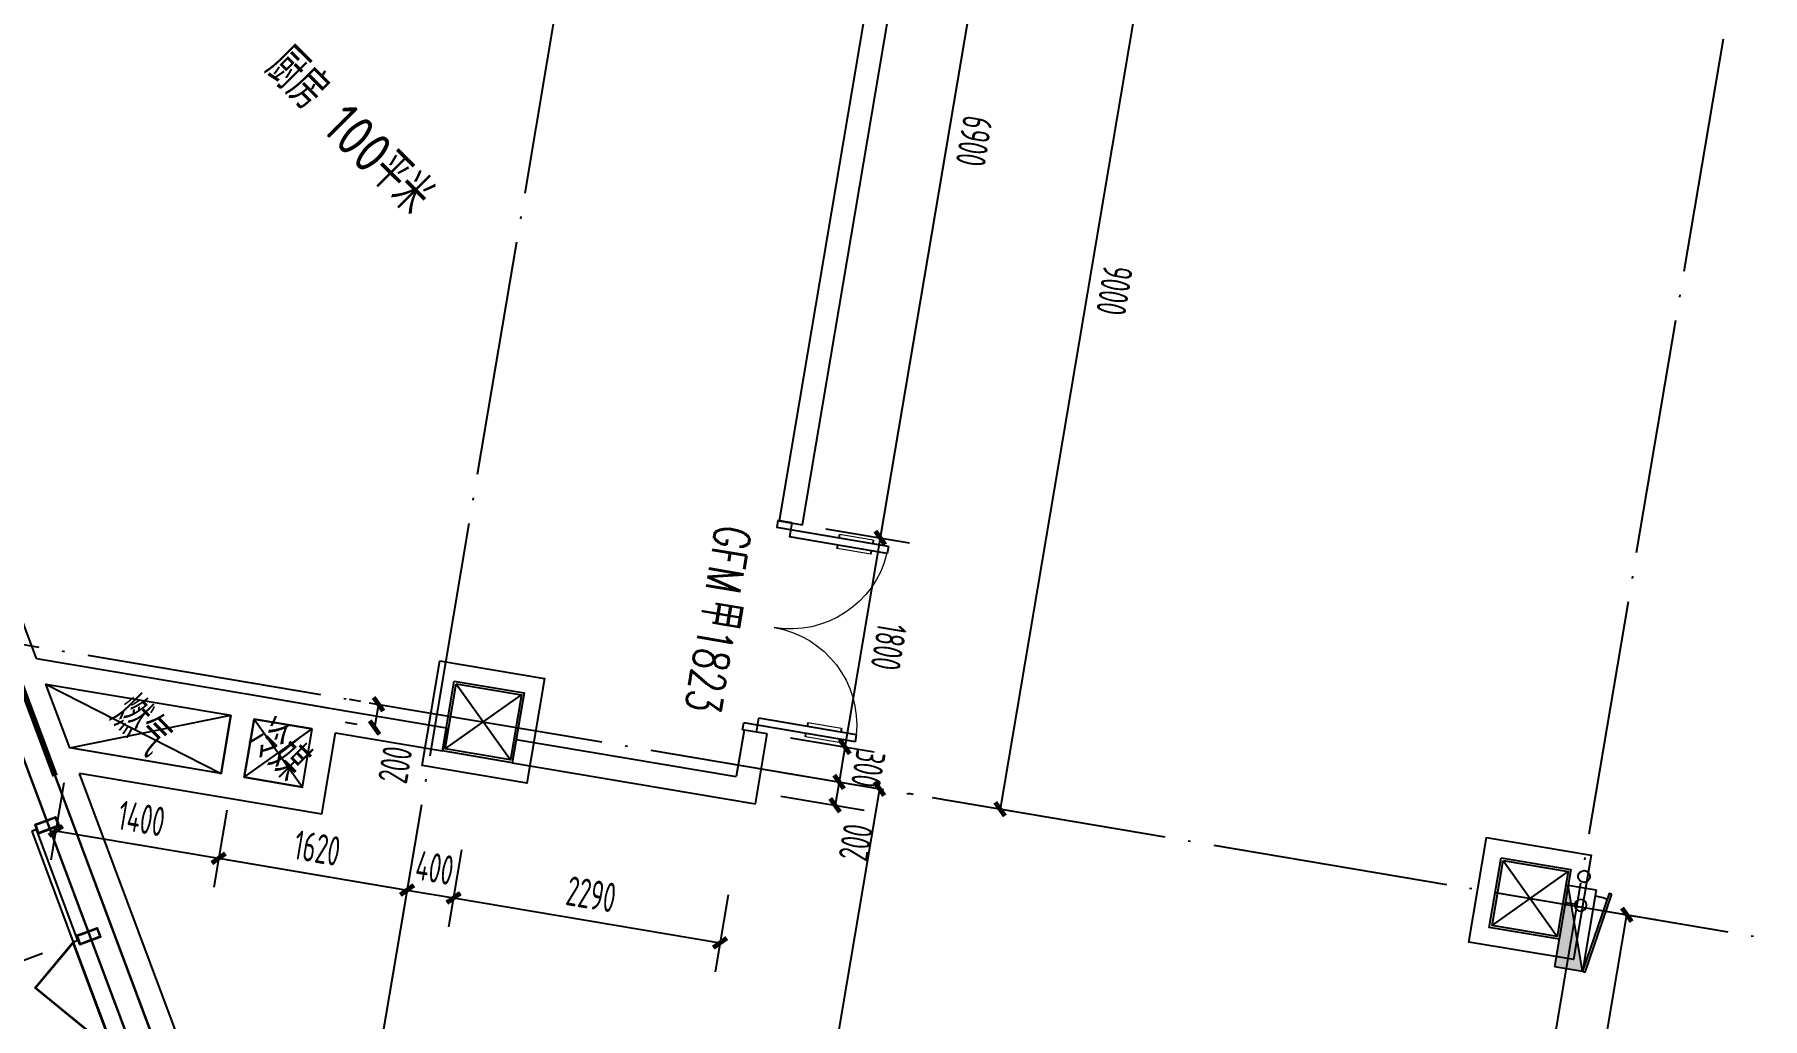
# Model space of a CAD drawing. Extents: x -936 to 12807311, y 101 to 1511157.
# Drawn here: x 12234968 to 12249616, y 1167061 to 1175407 of the extents above; entities that cross this region are included whole.
import ezdxf

# ---------------------------------------------------------------- set-up
doc = ezdxf.new("R2010")
doc.units = 0
doc.header["$LTSCALE"] = 1000
doc.header["$MEASUREMENT"] = 0
doc.linetypes.add('PX-GRID-T2$0$DOTE', pattern=[2.42, 2, -0.2, 0.02, -0.2])
doc.linetypes.add('PX-PLAN-F2-T2$0$DASH', pattern=[0.35, 0.25, -0.1])
doc.layers.add('PX-GLAZ-F2$0$PX-GLAZ-F2$0$_EDO-ALUMINIUM-SECTION', color=90, linetype='Continuous', lineweight=30)
doc.layers.add('PX-GLAZ-F2$0$PX-GLAZ-F2$0$PX-GLAZ-F2$0$板边线', color=36, linetype='Continuous', lineweight=30)
for name, color, linetype in [('PX-GLAZ-F2$0$PX-GLAZ-F2$0$PX-GLAZ-F2$0$幕墙线', 104, 'Continuous'), ('PX-GRID-T2$0$DOTE', 1, 'Continuous'), ('PX-PLAN-F2-T2$0$00-百叶位置', 3, 'Continuous'), ('PX-PLAN-F2-T2$0$0P-FE-FH-V', 3, 'Continuous'), ('PX-PLAN-F2-T2$0$0P-FE-HY（消火栓）', 1, 'Continuous'), ('PX-PLAN-F2-T2$0$DOOR_FIRE', 4, 'Continuous'), ('PX-PLAN-F2-T2$0$DOOR_FIRE_TEXT', 7, 'Continuous'), ('PX-PLAN-F2-T2$0$HOLE', 2, 'Continuous'), ('PX-PLAN-F2-T2$0$PUB_DIM', 3, 'Continuous'), ('PX-PLAN-F2-T2$0$PUB_TEXT', 7, 'Continuous'), ('PX-PLAN-F2-T2$0$WALL', 9, 'Continuous'), ('PX-PLAN-F2-T2$0$X-01-10-01$0$A-SYMB-VOID', 35, 'Continuous'), ('TX-CORE-T2-F2$0$T2-COLS-F2$0$0S-COLS-LINE', 90, 'Continuous')]:
    doc.layers.add(name, color=color, linetype=linetype)
doc.styles.add('PX-PLAN-F2-T2$0$_TCH_WINDOW', font='SIMPLEX', dxfattribs={"height": 3.5, "bigfont": 'GBCBIG'})
doc.styles.add('PX-PLAN-F2-T2$0$PX-PLAN-F1-T2$0$Standard', font='gbenor.shx', dxfattribs={"bigfont": 'gbcbig.shx'})
doc.styles.add('PX-PLAN-F2-T2$0$Standard', font='gbenor.shx', dxfattribs={"bigfont": 'gbcbig.shx'})
doc.styles.add('PX-PLAN-F2-T2$0$XD2008_T3', font='xd-hzs.shx', dxfattribs={"width": 0.7, "bigfont": 'xd-hztxt.shx'})
doc.dimstyles.new('PX-PLAN-F2-T2$0$_TCH_ARCH&&100', dxfattribs={"dimtxt": 250, "dimasz": 100, "dimexe": 250, "dimexo": 300, "dimgap": 100, "dimtad": 1, "dimdec": 0, "dimzin": 0, "dimdsep": 46, "dimtxsty": 'PX-PLAN-F2-T2$0$XD2008_T3', "dimblk": 'PX-PLAN-F2-T2$0$_ArchTick', "dimcen": 0.09, "dimclrd": 1, "dimclrt": 4, "dimazin": 2, "dimtfac": 1, "dimtdec": 0, "dimtix": 1, "dimtmove": 2, "dimatfit": 3, "dimfxl": 0, "dimtolj": 1, "dimtzin": 0, "dimarcsym": 0})

# ---------------------------------------------------------------- blocks, each defined once
blk = doc.blocks.new('PX-PLAN-F2-T2$0$室内单口消火栓(平面)')
at = {"layer": 'PX-PLAN-F2-T2$0$0P-FE-HY（消火栓）'}
h = blk.add_hatch(color=256, dxfattribs=at)
h.dxf.hatch_style = 1
h.paths.add_polyline_path([(704, 0), (4, 0), (4, 240)])
for p, q in [((4, 0), (4, 240)), ((4, 240), (704, 0)), ((704, 240), (4, 240)), ((704, 0), (704, 240)), ((704, 0), (4, 0)), ((554, 82), (554, 0))]:
    blk.add_line(p, q, dxfattribs=at)
blk.add_lwpolyline([(690, 377), (694, 353), (4, 240), (0, 265)], close=True, dxfattribs=at)
blk.add_circle((554, 132), 50, dxfattribs=at)
blk.add_arc((54, 240), 600, 0.0003, 9.9999, dxfattribs=at)
blk = doc.blocks.new('PX-PLAN-F2-T2$0$A$C77842B79')
at = {"layer": 'PX-PLAN-F2-T2$0$0P-FE-FH-V'}
blk.add_circle((37325, 1346, 0), 50, dxfattribs=at)
at = {"layer": 'PX-PLAN-F2-T2$0$0P-FE-HY（消火栓）', "xscale": -0.9999999999999999, "rotation": 269.9999977920331}
blk.add_blockref('PX-PLAN-F2-T2$0$室内单口消火栓(平面)', (37205, 546, 0), dxfattribs=at)
blk = doc.blocks.new('PX-PLAN-F2-T2$0$$DorLib2D$00000011')
for p, q in [((-0.4667, 0.4709), (-0.4667, -0.0625)), ((-0.4667, 0.4709), (-0.4333, 0.4709)), ((-0.4333, 0.4709), (-0.4333, 0.0042)), ((0.4333, 0.4709), (0.4333, 0.0042)), ((0.4667, 0.4709), (0.4333, 0.4709)), ((0.4667, 0.4709), (0.4667, -0.0625)), ((-0.4833, 0.3962), (-0.4667, 0.3962)), ((-0.4167, 0.3962), (-0.4333, 0.3962)), ((0.4167, 0.3962), (0.4333, 0.3962)), ((0.4833, 0.3962), (0.4667, 0.3962)), ((-0.4833, 0.2346), (-0.4667, 0.2346)), ((-0.4167, 0.2346), (-0.4333, 0.2346)), ((0.4167, 0.2346), (0.4333, 0.2346)), ((0.4833, 0.2346), (0.4667, 0.2346)), ((-0.5, 0.0042), (-0.4333, 0.0042)), ((-0.5, 0.0042), (-0.5, -0.0625)), ((0.5, 0.0042), (0.4333, 0.0042)), ((0.5, 0.0042), (0.5, -0.0625)), ((-0.5, -0.0625), (-0.4667, -0.0625)), ((0.5, -0.0625), (0.4667, -0.0625))]:
    blk.add_line(p, q)
at = {"lineweight": 13}
for p, q in [((-0.4833, 0.3962), (-0.4833, 0.2346)), ((-0.4167, 0.3962), (-0.4167, 0.2346)), ((0.4167, 0.3962), (0.4167, 0.2346)), ((0.4833, 0.3962), (0.4833, 0.2346))]:
    blk.add_line(p, q, dxfattribs=at)
for centre, start, end in [((-0.4667, 0.0042), 0, 85.90396), ((0.4667, 0.0042), 94.09604, 180)]:
    blk.add_arc(centre, 0.4667, start, end, dxfattribs=at)
blk = doc.blocks.new('PX-PLAN-F2-T2$0$_ArchTick')
at = {"color": 0, "linetype": 'ByBlock', "const_width": 0.4}
blk.add_lwpolyline([(-0.5, -0.5), (0.5, 0.5)], dxfattribs=at)
blk = doc.blocks.new('*D799')
at = {"layer": 'Defpoints', "color": 0, "transparency": 16777216}
for p in [(12244393, 1177754), (12242896, 1168880), (12243153, 1168836)]:
    blk.add_point(p, dxfattribs=at)
at = {"layer": 'PX-PLAN-F2-T2$0$PUB_DIM', "color": 1, "lineweight": -2, "transparency": 16777216}
blk.add_line((12244650, 1177711), (12243153, 1168836), dxfattribs=at)
at = {"layer": 'PX-PLAN-F2-T2$0$PUB_DIM', "color": 0, "lineweight": -2, "transparency": 16777216}
for p, q in [((12244689, 1177704), (12244897, 1177669)), ((12243192, 1168830), (12243399, 1168795))]:
    blk.add_line(p, q, dxfattribs=at)
at = {"layer": 'PX-PLAN-F2-T2$0$PUB_DIM', "color": 1, "lineweight": -2, "transparency": 16777216, "xscale": 100, "yscale": 100, "zscale": 100}
for p, rotation in [((12244650, 1177711), 80.42378924808186), ((12243153, 1168836), 260.4237892480819)]:
    blk.add_blockref('PX-PLAN-F2-T2$0$_ArchTick', p, dxfattribs=dict(at, rotation=rotation))
at = {"layer": 'PX-PLAN-F2-T2$0$PUB_DIM', "color": 4, "transparency": 16777216, "insert": (12244123, 1173236), "char_height": 250, "attachment_point": 5, "rotation": 260.4238, "style": 'PX-PLAN-F2-T2$0$XD2008_T3'}
blk.add_mtext('\\A1;9000', dxfattribs=at)
blk = doc.blocks.new('*D876')
at = {"layer": 'Defpoints', "color": 0, "transparency": 16777216}
for p in [(12242528, 1178069), (12241380, 1171265), (12242137, 1171137)]:
    blk.add_point(p, dxfattribs=at)
at = {"layer": 'PX-PLAN-F2-T2$0$PUB_DIM', "color": 0, "lineweight": -2, "transparency": 16777216}
for p, q in [((12242824, 1178019), (12243532, 1177900)), ((12241676, 1171215), (12242384, 1171096))]:
    blk.add_line(p, q, dxfattribs=at)
at = {"layer": 'PX-PLAN-F2-T2$0$PUB_DIM', "color": 1, "lineweight": -2, "transparency": 16777216}
blk.add_line((12243285, 1177941), (12242137, 1171137), dxfattribs=at)
at = {"layer": 'PX-PLAN-F2-T2$0$PUB_DIM', "color": 1, "lineweight": -2, "transparency": 16777216, "xscale": 100, "yscale": 100, "zscale": 100}
for p, rotation in [((12243285, 1177941), 80.42378924733893), ((12242137, 1171137), 260.4237892473389)]:
    blk.add_blockref('PX-PLAN-F2-T2$0$_ArchTick', p, dxfattribs=dict(at, rotation=rotation))
at = {"layer": 'PX-PLAN-F2-T2$0$PUB_DIM', "color": 4, "transparency": 16777216, "insert": (12242933, 1174502), "char_height": 250, "attachment_point": 5, "rotation": 260.4238, "style": 'PX-PLAN-F2-T2$0$XD2008_T3'}
blk.add_mtext('\\A1;6900', dxfattribs=at)
blk = doc.blocks.new('*D877')
at = {"layer": 'Defpoints', "color": 0, "transparency": 16777216}
for p in [(12241380, 1171265), (12241081, 1169490), (12241838, 1169363)]:
    blk.add_point(p, dxfattribs=at)
at = {"layer": 'PX-PLAN-F2-T2$0$PUB_DIM', "color": 0, "lineweight": -2, "transparency": 16777216}
for p, q in [((12241676, 1171215), (12242384, 1171096)), ((12241376, 1169440), (12242084, 1169321))]:
    blk.add_line(p, q, dxfattribs=at)
at = {"layer": 'PX-PLAN-F2-T2$0$PUB_DIM', "color": 1, "lineweight": -2, "transparency": 16777216}
blk.add_line((12242137, 1171137), (12241838, 1169363), dxfattribs=at)
at = {"layer": 'PX-PLAN-F2-T2$0$PUB_DIM', "color": 1, "lineweight": -2, "transparency": 16777216, "xscale": 100, "yscale": 100, "zscale": 100}
for p, rotation in [((12242137, 1171137), 80.4237892473642), ((12241838, 1169363), 260.4237892473642)]:
    blk.add_blockref('PX-PLAN-F2-T2$0$_ArchTick', p, dxfattribs=dict(at, rotation=rotation))
at = {"layer": 'PX-PLAN-F2-T2$0$PUB_DIM', "color": 4, "transparency": 16777216, "insert": (12242209, 1170213), "char_height": 250, "attachment_point": 5, "rotation": 260.4238, "style": 'PX-PLAN-F2-T2$0$XD2008_T3'}
blk.add_mtext('\\A1;1800', dxfattribs=at)
blk = doc.blocks.new('*D878')
at = {"layer": 'Defpoints', "color": 0, "transparency": 16777216}
for p in [(12241081, 1169490), (12241031, 1169195), (12241788, 1169067)]:
    blk.add_point(p, dxfattribs=at)
at = {"layer": 'PX-PLAN-F2-T2$0$PUB_DIM', "color": 0, "lineweight": -2, "transparency": 16777216}
for p, q in [((12241376, 1169440), (12242084, 1169321)), ((12241326, 1169145), (12242034, 1169025))]:
    blk.add_line(p, q, dxfattribs=at)
at = {"layer": 'PX-PLAN-F2-T2$0$PUB_DIM', "color": 1, "lineweight": -2, "transparency": 16777216}
blk.add_line((12241838, 1169363), (12241788, 1169067), dxfattribs=at)
at = {"layer": 'PX-PLAN-F2-T2$0$PUB_DIM', "color": 1, "lineweight": -2, "transparency": 16777216, "xscale": 100, "yscale": 100, "zscale": 100}
for p, rotation in [((12241838, 1169363), 80.42378924745796), ((12241788, 1169067), 260.423789247458)]:
    blk.add_blockref('PX-PLAN-F2-T2$0$_ArchTick', p, dxfattribs=dict(at, rotation=rotation))
at = {"layer": 'PX-PLAN-F2-T2$0$PUB_DIM', "color": 4, "transparency": 16777216, "insert": (12242035, 1169177), "char_height": 250, "attachment_point": 5, "rotation": 260.4238, "style": 'PX-PLAN-F2-T2$0$XD2008_T3'}
blk.add_mtext('\\A1;300', dxfattribs=at)
blk = doc.blocks.new('*D879')
at = {"layer": 'Defpoints', "color": 0, "transparency": 16777216}
for p in [(12241031, 1169195), (12240997, 1168997), (12241754, 1168869)]:
    blk.add_point(p, dxfattribs=at)
at = {"layer": 'PX-PLAN-F2-T2$0$PUB_DIM', "color": 0, "lineweight": -2, "transparency": 16777216}
for p, q in [((12241326, 1169145), (12242034, 1169025)), ((12241293, 1168947), (12242001, 1168828))]:
    blk.add_line(p, q, dxfattribs=at)
at = {"layer": 'PX-PLAN-F2-T2$0$PUB_DIM', "color": 1, "lineweight": -2, "transparency": 16777216}
blk.add_line((12241788, 1169067), (12241754, 1168869), dxfattribs=at)
at = {"layer": 'PX-PLAN-F2-T2$0$PUB_DIM', "color": 1, "lineweight": -2, "transparency": 16777216, "xscale": 100, "yscale": 100, "zscale": 100}
for p, rotation in [((12241788, 1169067), 80.42378924712327), ((12241754, 1168869), 260.4237892471233)]:
    blk.add_blockref('PX-PLAN-F2-T2$0$_ArchTick', p, dxfattribs=dict(at, rotation=rotation))
at = {"layer": 'PX-PLAN-F2-T2$0$PUB_DIM', "color": 4, "transparency": 16777216, "insert": (12241929, 1168554), "char_height": 250, "attachment_point": 5, "rotation": 80.4238, "style": 'PX-PLAN-F2-T2$0$XD2008_T3'}
blk.add_mtext('\\A1;200', dxfattribs=at)
blk = doc.blocks.new('*D894')
at = {"layer": 'Defpoints', "color": 0, "transparency": 16777216}
for p in [(12248221, 1167982), (12248466, 1167940), (12246940, 1160389)]:
    blk.add_point(p, dxfattribs=at)
at = {"layer": 'PX-PLAN-F2-T2$0$PUB_DIM', "color": 1, "lineweight": -2, "transparency": 16777216}
blk.add_line((12247185, 1160347), (12248466, 1167940), dxfattribs=at)
at = {"layer": 'PX-PLAN-F2-T2$0$PUB_DIM', "color": 0, "lineweight": -2, "transparency": 16777216}
for p, q in [((12248516, 1167932), (12248712, 1167899)), ((12247235, 1160339), (12247431, 1160306))]:
    blk.add_line(p, q, dxfattribs=at)
at = {"layer": 'PX-PLAN-F2-T2$0$PUB_DIM', "color": 1, "lineweight": -2, "transparency": 16777216, "xscale": 100, "yscale": 100, "zscale": 100}
for p, rotation in [((12248466, 1167940), 80.42378924768188), ((12247185, 1160347), 260.4237892476819)]:
    blk.add_blockref('PX-PLAN-F2-T2$0$_ArchTick', p, dxfattribs=dict(at, rotation=rotation))
at = {"layer": 'PX-PLAN-F2-T2$0$PUB_DIM', "color": 4, "transparency": 16777216, "insert": (12247603, 1164181), "char_height": 250, "attachment_point": 5, "rotation": 80.4238, "style": 'PX-PLAN-F2-T2$0$XD2008_T3'}
blk.add_mtext('\\A1;7700', dxfattribs=at)
blk = doc.blocks.new('*D911')
at = {"layer": 'Defpoints', "color": 0, "transparency": 16777216}
for p in [(12235266, 1169356), (12236647, 1169123), (12236528, 1168419)]:
    blk.add_point(p, dxfattribs=at)
at = {"layer": 'PX-PLAN-F2-T2$0$PUB_DIM', "color": 0, "lineweight": -2, "transparency": 16777216}
for p, q in [((12235217, 1169060), (12235106, 1168405)), ((12236597, 1168827), (12236487, 1168173))]:
    blk.add_line(p, q, dxfattribs=at)
at = {"layer": 'PX-PLAN-F2-T2$0$PUB_DIM', "color": 1, "lineweight": -2, "transparency": 16777216}
blk.add_line((12235148, 1168652), (12236528, 1168419), dxfattribs=at)
at = {"layer": 'PX-PLAN-F2-T2$0$PUB_DIM', "color": 1, "lineweight": -2, "transparency": 16777216, "xscale": 100, "yscale": 100, "zscale": 100}
for p, rotation in [((12235148, 1168652), 170.4237892472817), ((12236528, 1168419), 350.4237892472817)]:
    blk.add_blockref('PX-PLAN-F2-T2$0$_ArchTick', p, dxfattribs=dict(at, rotation=rotation))
at = {"layer": 'PX-PLAN-F2-T2$0$PUB_DIM', "color": 4, "transparency": 16777216, "insert": (12235875, 1168757), "char_height": 250, "attachment_point": 5, "rotation": 350.4238, "style": 'PX-PLAN-F2-T2$0$XD2008_T3'}
blk.add_mtext('\\A1;1400', dxfattribs=at)
blk = doc.blocks.new('*D912')
at = {"layer": 'Defpoints', "color": 0, "transparency": 16777216}
for p in [(12236647, 1169123), (12238244, 1168853), (12238126, 1168150)]:
    blk.add_point(p, dxfattribs=at)
at = {"layer": 'PX-PLAN-F2-T2$0$PUB_DIM', "color": 0, "lineweight": -2, "transparency": 16777216}
for p, q in [((12236597, 1168827), (12236487, 1168173)), ((12238194, 1168557), (12238084, 1167903))]:
    blk.add_line(p, q, dxfattribs=at)
at = {"layer": 'PX-PLAN-F2-T2$0$PUB_DIM', "color": 1, "lineweight": -2, "transparency": 16777216}
blk.add_line((12236528, 1168419), (12238126, 1168150), dxfattribs=at)
at = {"layer": 'PX-PLAN-F2-T2$0$PUB_DIM', "color": 1, "lineweight": -2, "transparency": 16777216, "xscale": 100, "yscale": 100, "zscale": 100}
for p, rotation in [((12236528, 1168419), 170.4237892472867), ((12238126, 1168150), 350.4237892472867)]:
    blk.add_blockref('PX-PLAN-F2-T2$0$_ArchTick', p, dxfattribs=dict(at, rotation=rotation))
at = {"layer": 'PX-PLAN-F2-T2$0$PUB_DIM', "color": 4, "transparency": 16777216, "insert": (12237364, 1168506), "char_height": 250, "attachment_point": 5, "rotation": 350.4238, "style": 'PX-PLAN-F2-T2$0$XD2008_T3'}
blk.add_mtext('\\A1;1620', dxfattribs=at)
blk = doc.blocks.new('*D913')
at = {"layer": 'Defpoints', "color": 0, "transparency": 16777216}
for p in [(12238244, 1168853), (12238638, 1168787), (12238520, 1168083)]:
    blk.add_point(p, dxfattribs=at)
at = {"layer": 'PX-PLAN-F2-T2$0$PUB_DIM', "color": 0, "lineweight": -2, "transparency": 16777216}
for p, q in [((12238194, 1168557), (12238084, 1167903)), ((12238588, 1168491), (12238478, 1167837))]:
    blk.add_line(p, q, dxfattribs=at)
at = {"layer": 'PX-PLAN-F2-T2$0$PUB_DIM', "color": 1, "lineweight": -2, "transparency": 16777216}
blk.add_line((12238126, 1168150), (12238520, 1168083), dxfattribs=at)
at = {"layer": 'PX-PLAN-F2-T2$0$PUB_DIM', "color": 1, "lineweight": -2, "transparency": 16777216, "xscale": 100, "yscale": 100, "zscale": 100}
for p, rotation in [((12238126, 1168150), 170.4237892472774), ((12238520, 1168083), 350.4237892472774)]:
    blk.add_blockref('PX-PLAN-F2-T2$0$_ArchTick', p, dxfattribs=dict(at, rotation=rotation))
at = {"layer": 'PX-PLAN-F2-T2$0$PUB_DIM', "color": 4, "transparency": 16777216, "insert": (12238360, 1168338), "char_height": 250, "attachment_point": 5, "rotation": 350.4238, "style": 'PX-PLAN-F2-T2$0$XD2008_T3'}
blk.add_mtext('\\A1;400', dxfattribs=at)
blk = doc.blocks.new('*D914')
at = {"layer": 'Defpoints', "color": 0, "transparency": 16777216}
for p in [(12238638, 1168787), (12240898, 1168406), (12240779, 1167702)]:
    blk.add_point(p, dxfattribs=at)
at = {"layer": 'PX-PLAN-F2-T2$0$PUB_DIM', "color": 0, "lineweight": -2, "transparency": 16777216}
for p, q in [((12238588, 1168491), (12238478, 1167837)), ((12240848, 1168110), (12240737, 1167455))]:
    blk.add_line(p, q, dxfattribs=at)
at = {"layer": 'PX-PLAN-F2-T2$0$PUB_DIM', "color": 1, "lineweight": -2, "transparency": 16777216}
blk.add_line((12238520, 1168083), (12240779, 1167702), dxfattribs=at)
at = {"layer": 'PX-PLAN-F2-T2$0$PUB_DIM', "color": 1, "lineweight": -2, "transparency": 16777216, "xscale": 100, "yscale": 100, "zscale": 100}
for p, rotation in [((12238520, 1168083), 170.423789247286), ((12240779, 1167702), 350.423789247286)]:
    blk.add_blockref('PX-PLAN-F2-T2$0$_ArchTick', p, dxfattribs=dict(at, rotation=rotation))
at = {"layer": 'PX-PLAN-F2-T2$0$PUB_DIM', "color": 4, "transparency": 16777216, "insert": (12239687, 1168114), "char_height": 250, "attachment_point": 5, "rotation": 350.4238, "style": 'PX-PLAN-F2-T2$0$XD2008_T3'}
blk.add_mtext('\\A1;2290', dxfattribs=at)
blk = doc.blocks.new('*D1049')
at = {"layer": 'Defpoints', "color": 0, "transparency": 16777216}
for p in [(12235315, 1167716), (12235667, 1166775), (12234620, 1166383)]:
    blk.add_point(p, dxfattribs=at)
at = {"layer": 'PX-PLAN-F2-T2$0$PUB_DIM', "color": 0, "lineweight": -2, "transparency": 16777216}
for p, q in [((12235034, 1167611), (12234034, 1167237)), ((12235386, 1166670), (12234386, 1166296))]:
    blk.add_line(p, q, dxfattribs=at)
at = {"layer": 'PX-PLAN-F2-T2$0$PUB_DIM', "color": 1, "lineweight": -2, "transparency": 16777216}
blk.add_line((12234268, 1167325), (12234620, 1166383), dxfattribs=at)
at = {"layer": 'PX-PLAN-F2-T2$0$PUB_DIM', "color": 1, "lineweight": -2, "transparency": 16777216, "xscale": 100, "yscale": 100, "zscale": 100}
for p, rotation in [((12234268, 1167325), 110.5048423899291), ((12234620, 1166383), 290.5048423899291)]:
    blk.add_blockref('PX-PLAN-F2-T2$0$_ArchTick', p, dxfattribs=dict(at, rotation=rotation))
at = {"layer": 'PX-PLAN-F2-T2$0$PUB_DIM', "color": 4, "transparency": 16777216, "insert": (12234655, 1166933), "char_height": 250, "attachment_point": 5, "rotation": 290.5048, "style": 'PX-PLAN-F2-T2$0$XD2008_T3'}
blk.add_mtext('\\A1;1005', dxfattribs=at)
blk = doc.blocks.new('*D1050')
at = {"layer": 'Defpoints', "color": 0, "transparency": 16777216}
for p in [(12234963, 1168658), (12235315, 1167716), (12234268, 1167325)]:
    blk.add_point(p, dxfattribs=at)
at = {"layer": 'PX-PLAN-F2-T2$0$PUB_DIM', "color": 0, "lineweight": -2, "transparency": 16777216}
for p, q in [((12234682, 1168553), (12233682, 1168178)), ((12235034, 1167611), (12234034, 1167237))]:
    blk.add_line(p, q, dxfattribs=at)
at = {"layer": 'PX-PLAN-F2-T2$0$PUB_DIM', "color": 1, "lineweight": -2, "transparency": 16777216}
blk.add_line((12233916, 1168266), (12234268, 1167325), dxfattribs=at)
at = {"layer": 'PX-PLAN-F2-T2$0$PUB_DIM', "color": 1, "lineweight": -2, "transparency": 16777216, "xscale": 100, "yscale": 100, "zscale": 100}
for p, rotation in [((12233916, 1168266), 110.5048423898436), ((12234268, 1167325), 290.5048423898436)]:
    blk.add_blockref('PX-PLAN-F2-T2$0$_ArchTick', p, dxfattribs=dict(at, rotation=rotation))
at = {"layer": 'PX-PLAN-F2-T2$0$PUB_DIM', "color": 4, "transparency": 16777216, "insert": (12234303, 1167874), "char_height": 250, "attachment_point": 5, "rotation": 290.5048, "style": 'PX-PLAN-F2-T2$0$XD2008_T3'}
blk.add_mtext('\\A1;1005', dxfattribs=at)
blk = doc.blocks.new('*D1124')
at = {"layer": 'Defpoints', "color": 0, "transparency": 16777216}
for p in [(12242124, 1169010), (12241342, 1164373), (12241347, 1164372)]:
    blk.add_point(p, dxfattribs=at)
at = {"layer": 'PX-PLAN-F2-T2$0$PUB_DIM', "color": 1, "lineweight": -2, "transparency": 16777216}
blk.add_line((12242130, 1169009), (12241347, 1164372), dxfattribs=at)
at = {"layer": 'PX-PLAN-F2-T2$0$PUB_DIM', "color": 0, "lineweight": -2, "transparency": 16777216}
for p, q in [((12242420, 1168960), (12242376, 1168968)), ((12241638, 1164323), (12241594, 1164331))]:
    blk.add_line(p, q, dxfattribs=at)
at = {"layer": 'PX-PLAN-F2-T2$0$PUB_DIM', "color": 1, "lineweight": -2, "transparency": 16777216, "xscale": 100, "yscale": 100, "zscale": 100}
for p, rotation in [((12242130, 1169009), 80.42378924732958), ((12241347, 1164372), 260.4237892473296)]:
    blk.add_blockref('PX-PLAN-F2-T2$0$_ArchTick', p, dxfattribs=dict(at, rotation=rotation))
at = {"layer": 'PX-PLAN-F2-T2$0$PUB_DIM', "color": 4, "transparency": 16777216, "insert": (12241960, 1166653), "char_height": 250, "attachment_point": 5, "rotation": 260.4238, "style": 'PX-PLAN-F2-T2$0$XD2008_T3'}
blk.add_mtext('\\A1;4702', dxfattribs=at)
blk = doc.blocks.new('*D1181')
at = {"layer": 'Defpoints', "color": 0, "transparency": 16777216}
for p in [(12238031, 1169701), (12237850, 1169528), (12237998, 1169503)]:
    blk.add_point(p, dxfattribs=at)
at = {"layer": 'PX-PLAN-F2-T2$0$PUB_DIM', "color": 0, "lineweight": -2, "transparency": 16777216}
for p, q in [((12237735, 1169750), (12237637, 1169767)), ((12237702, 1169553), (12237604, 1169570))]:
    blk.add_line(p, q, dxfattribs=at)
at = {"layer": 'PX-PLAN-F2-T2$0$PUB_DIM', "color": 1, "lineweight": -2, "transparency": 16777216}
blk.add_line((12237883, 1169726), (12237850, 1169528), dxfattribs=at)
at = {"layer": 'PX-PLAN-F2-T2$0$PUB_DIM', "color": 1, "lineweight": -2, "transparency": 16777216, "xscale": 100, "yscale": 100, "zscale": 100}
for p, rotation in [((12237883, 1169726), 80.42378924658193), ((12237850, 1169528), 260.4237892465819)]:
    blk.add_blockref('PX-PLAN-F2-T2$0$_ArchTick', p, dxfattribs=dict(at, rotation=rotation))
at = {"layer": 'PX-PLAN-F2-T2$0$PUB_DIM', "color": 4, "transparency": 16777216, "insert": (12238025, 1169213), "char_height": 250, "attachment_point": 5, "rotation": 80.4238, "style": 'PX-PLAN-F2-T2$0$XD2008_T3'}
blk.add_mtext('\\A1;200', dxfattribs=at)
blk = doc.blocks.new('TX-CORE-T2-F2$0$T2-COLS-F2$0$COL-600X600')
at = {"layer": 'Defpoints'}
for p, q in [((-280, -280), (280, 280)), ((-280, 280), (280, -280))]:
    blk.add_line(p, q, dxfattribs=at)
blk.add_lwpolyline([(-450, 450), (450, 450), (450, -450), (-450, -450)], close=True, dxfattribs=at)
at = {"layer": 'TX-CORE-T2-F2$0$T2-COLS-F2$0$0S-COLS-LINE'}
for points in [[(-300, 300), (300, 300), (300, -300), (-300, -300)], [(-280, 280), (280, 280), (280, -280), (-280, -280)]]:
    blk.add_lwpolyline(points, close=True, dxfattribs=at)
blk = doc.blocks.new('TX-CORE-T2-F2$0$T2-COLS-F2')
at = {"layer": 'TX-CORE-T2-F2$0$T2-COLS-F2$0$0S-COLS-LINE', "rotation": 350.4236160359247}
for p in [(12238772, 1169576), (12247646, 1168078)]:
    blk.add_blockref('TX-CORE-T2-F2$0$T2-COLS-F2$0$COL-600X600', p, dxfattribs=at)
blk = doc.blocks.new('TX-CORE-T2-F2')
blk.add_blockref('TX-CORE-T2-F2$0$T2-COLS-F2', (0, 0))
blk = doc.blocks.new('PX-GLAZ-F2$0$PX-GLAZ-F2$0$标准块')
at = {"layer": 'PX-GLAZ-F2$0$PX-GLAZ-F2$0$_EDO-ALUMINIUM-SECTION'}
blk.add_line((0, 0), (0, -46, 0), dxfattribs=at)
at = {"layer": 'PX-GLAZ-F2$0$PX-GLAZ-F2$0$_EDO-ALUMINIUM-SECTION', "extrusion": (1.58294e-17, 0.001776, 0.999998)}
for points in [[(40, -49), (40, -85), (40, -233), (-40, -233), (-40, -85), (-40, -46), (40, -46)], [(37, -49), (37, -85), (37, -85), (37, -230), (-37, -230), (-37, -85), (-37, -85), (-37, -49), (37, -49)]]:
    blk.add_lwpolyline(points, close=True, dxfattribs=at)
blk = doc.blocks.new('PX-GLAZ-F2')
for p, q in [((12234943.5, 1168650.3, 0), (12235295.4, 1167709)), ((12234981, 1168664.4, 0), (12235332.9, 1167723))]:
    blk.add_line(p, q)
at = {"layer": 'PX-GLAZ-F2$0$PX-GLAZ-F2$0$_EDO-ALUMINIUM-SECTION'}
blk.add_lwpolyline([(12224760.3, 1188028.4), (12226613.7, 1186175, -0.1072893), (12231238.9, 1178985), (12237273.6, 1162848.6, 0.267574), (12240624.4, 1160082.9), (12251365.8, 1158270.9, 0.4142081), (12256378.8, 1161836.6), (12258925.6, 1176931.8)], format="xyb", dxfattribs=at)
for points in [[(12235295.4, 1167709), (12234971.9, 1167320.9), (12235647.5, 1166767.6)], [(12235294.4, 1167703.1), (12234976.2, 1167321.3), (12235640.8, 1166777)]]:
    blk.add_lwpolyline(points, close=True, dxfattribs=at)
at = {"layer": 'PX-GLAZ-F2$0$PX-GLAZ-F2$0$PX-GLAZ-F2$0$幕墙线'}
blk.add_lwpolyline([(12234943.1, 1168650.2), (12235295.2, 1167708.7), (12234971.9, 1167320.9), (12235646.9, 1166768.1)], dxfattribs=at)
at = {"layer": 'PX-GLAZ-F2$0$PX-GLAZ-F2$0$PX-GLAZ-F2$0$板边线', "color": 30}
blk.add_lwpolyline([(12229273.1, 1193648.6), (12224347.6, 1188723.3), (12226754.4, 1186316.5, -0.1072893), (12231425.5, 1179055.2), (12237460.2, 1162918.7, 0.267574), (12240656.9, 1160280.2), (12251398.4, 1158468.2, 0.4142081), (12256180.9, 1161870), (12261231.5, 1191806)], format="xyb", dxfattribs=at)
at = {"layer": 'PX-GLAZ-F2$0$PX-GLAZ-F2$0$_EDO-ALUMINIUM-SECTION', "extrusion": (-0.003026, -0.001132, 0.999995), "rotation": 110.5047442260197}
for p in [(12234887.1, 1168607.5, -38341.3), (12235239.1, 1167666.2, -38341.3)]:
    blk.add_blockref('PX-GLAZ-F2$0$PX-GLAZ-F2$0$标准块', p, dxfattribs=at)
blk = doc.blocks.new('PX-GRID-T2')
at = {"layer": 'PX-GRID-T2$0$DOTE', "linetype": 'PX-GRID-T2$0$DOTE'}
for p, q in [((12256125.9, 1215934.7), (12245866.9, 1155126.3)), ((12245896.9, 1214212.6), (12236203.4, 1156756.7)), ((12223487.7, 1172154.2), (12269734.2, 1164352))]:
    blk.add_line(p, q, dxfattribs=at)
blk = doc.blocks.new('PX-PLAN-F2-T2')
at = {"layer": 'PX-PLAN-F2-T2$0$00-百叶位置', "linetype": 'PX-PLAN-F2-T2$0$DASH', "ltscale": 4, "const_width": 50}
blk.add_lwpolyline([(12234811.253, 1170003.594), (12235141.124, 1169119.281)], dxfattribs=at)
at = {"layer": 'PX-PLAN-F2-T2$0$HOLE'}
for points in [[(12236631.525, 1169632.361), (12236548.344, 1169139.329), (12235266.46, 1169355.6), (12235064.056, 1169896.815)], [(12237321.144, 1169516.013), (12236828.737, 1169599.087), (12236745.558, 1169106.059), (12237237.965, 1169022.985)]]:
    blk.add_lwpolyline(points, close=True, dxfattribs=at)
at = {"layer": 'PX-PLAN-F2-T2$0$WALL'}
for p, q in [((12241478.588, 1171248.513), (12243042.407, 1180517.596)), ((12242811.921, 1180353.656), (12241281.375, 1171281.786)), ((12234983.094, 1170113.3), (12231612.795, 1179125.252)), ((12241281.375, 1171281.786), (12241478.588, 1171248.513)), ((12234983.094, 1170113.3), (12236763.403, 1169812.938)), ((12235099.323, 1169231.552), (12234815.956, 1169989.255)), ((12235064.056, 1169896.815), (12236631.524, 1169632.361)), ((12235266.461, 1169355.598), (12235064.056, 1169896.815)), ((12236763.403, 1169812.938), (12237453.022, 1169696.59)), ((12237453.022, 1169696.59), (12238459.071, 1169526.855)), ((12236548.345, 1169139.331), (12236631.524, 1169632.361)), ((12236745.558, 1169106.059), (12236828.737, 1169599.089)), ((12236828.737, 1169599.089), (12237321.144, 1169516.013)), ((12237237.965, 1169022.985), (12237321.144, 1169516.013)), ((12238459.071, 1169526.855), (12238425.799, 1169329.642)), ((12240981.923, 1169506.869), (12240915.378, 1169112.443)), ((12241179.136, 1169473.597), (12240981.923, 1169506.869)), ((12237401.906, 1168792.5), (12237518.357, 1169482.74)), ((12237518.357, 1169482.74), (12238425.799, 1169329.642)), ((12239050.71, 1169427.038), (12239017.438, 1169229.825)), ((12239050.71, 1169427.038), (12240915.378, 1169112.443)), ((12241079.318, 1168881.957), (12241179.136, 1169473.597)), ((12237460.194, 1162918.74), (12235099.323, 1169231.552)), ((12236548.345, 1169139.331), (12235266.461, 1169355.598)), ((12239017.438, 1169229.825), (12241079.318, 1168881.957)), ((12237647.523, 1162988.797), (12235347.422, 1169139.112)), ((12236613.68, 1168925.482), (12235347.422, 1169139.112)), ((12237237.965, 1169022.985), (12236745.558, 1169106.059)), ((12237401.906, 1168792.5), (12236613.68, 1168925.482))]:
    blk.add_line(p, q, dxfattribs=at)
at = {"layer": 'PX-PLAN-F2-T2$0$X-01-10-01$0$A-SYMB-VOID'}
for p, q in [((12235064.056, 1169896.815), (12236548.344, 1169139.329)), ((12235266.46, 1169355.6), (12236631.524, 1169632.361)), ((12236745.558, 1169106.059), (12237321.144, 1169516.013)), ((12236828.737, 1169599.087), (12237237.965, 1169022.985))]:
    blk.add_line(p, q, dxfattribs=at)
at = {"layer": 'PX-PLAN-F2-T2$0$0P-FE-HY（消火栓）', "rotation": 350.4236160085533}
blk.add_blockref('PX-PLAN-F2-T2$0$A$C77842B79', (12211074.739, 1173147.489, 0), dxfattribs=at)
at = {"layer": 'PX-PLAN-F2-T2$0$DOOR_FIRE', "xscale": 1800, "yscale": -1800, "zscale": 200, "rotation": 80.42361603571356}
blk.add_blockref('PX-PLAN-F2-T2$0$$DorLib2D$00000011', (12241230.255, 1170377.691), dxfattribs=at)
at = {"layer": 'PX-PLAN-F2-T2$0$DOOR_FIRE_TEXT', "style": 'PX-PLAN-F2-T2$0$_TCH_WINDOW', "width": 0.705882}
for s, p in [('GFM', (12240748.124, 1171258.04)), ('1823', (12240602.433, 1170394.499))]:
    blk.add_text(s, height=297.5, rotation=260.423616, dxfattribs=at).set_placement(p)
at = {"layer": 'PX-PLAN-F2-T2$0$DOOR_FIRE_TEXT', "style": 'PX-PLAN-F2-T2$0$_TCH_WINDOW'}
blk.add_text('甲', height=337.589, rotation=260.423616, dxfattribs=at).set_placement((12240643.316, 1170636.819))
at = {"layer": 'PX-PLAN-F2-T2$0$PUB_TEXT', "color": 4}
for s, height, style, p in [('厨房 100平米', 350, 'PX-PLAN-F2-T2$0$PX-PLAN-F1-T2$0$Standard', (12236897.117, 1175092.015)), ('燃气', 337.5887, 'PX-PLAN-F2-T2$0$Standard', (12235581.855, 1169598.907)), ('冷媒', 337.5887, 'PX-PLAN-F2-T2$0$Standard', (12236752.425, 1169393.585))]:
    blk.add_text(s, height=height, rotation=315, dxfattribs=dict(at, style=style)).set_placement(p)
at = {"layer": 'PX-PLAN-F2-T2$0$PUB_DIM'}
for base, p1, p2, angle, picture, middle, turn in [((12242137.088, 1171137.417), (12242527.894, 1178069.146), (12241379.99, 1171265.148), 260.4237892, '*D876', (12242932.905, 1174501.986), 260.4237892), ((12243152.837, 1168836.44), (12244393.23, 1177754.358), (12242895.995, 1168879.771), 260.4237892, '*D799', (12244123.319, 1173236.302), 260.4237892), ((12241837.641, 1169362.5), (12241379.99, 1171265.148), (12241080.543, 1169490.23), 260.4237892, '*D877', (12242209.23, 1170212.528), 260.4237892), ((12241787.759, 1169066.829), (12241080.543, 1169490.23), (12241030.66, 1169194.56), 260.4237892, '*D878', (12242034.565, 1169177.234), 260.4237892), ((12236528.247, 1168419.096), (12235266.461, 1169355.598), (12236646.952, 1169122.695), 350.4237892, '*D911', (12235875.433, 1168757.413), 350.4237892), ((12238125.554, 1168149.614), (12236646.952, 1169122.695), (12238244.259, 1168853.213), 350.4237892, '*D912', (12237364.332, 1168506.22), 350.4237892), ((12241347.262, 1164372.438), (12242124.044, 1169010.094), (12241341.78, 1164373.362), 260.4237892, '*D1124', (12241960.259, 1166653.373), 260.4237892), ((12238519.595, 1168083.136), (12238244.259, 1168853.213), (12238638.299, 1168786.734), 350.4237892, '*D913', (12238360.006, 1168338.24), 350.4237892), ((12248465.724, 1167940.188), (12246939.643, 1160388.666), (12248220.638, 1167981.536), 80.4237892, '*D894', (12247603.362, 1164181.183), 80.4237892)]:
    dim = blk.add_linear_dim(base=base, p1=p1, p2=p2, angle=angle, dimstyle='PX-PLAN-F2-T2$0$_TCH_ARCH&&100', override={"dimgap": 0}, dxfattribs=at)
    dim.commit()
    dim.dimension.update_dxf_attribs({"geometry": picture, "text_midpoint": middle, "dimtype": 161, "text_rotation": turn})
for base, p1, p2, picture, middle in [((12237850.172, 1169528.171), (12238031.268, 1169700.588), (12237997.973, 1169503.236), '*D1181', (12238025.168, 1169212.935)), ((12241754.462, 1168869.467), (12241030.66, 1169194.56), (12240997.363, 1168997.197), '*D879', (12241929.458, 1168554.231))]:
    dim = blk.add_linear_dim(base=base, p1=p1, p2=p2, angle=260.4237892, dimstyle='PX-PLAN-F2-T2$0$_TCH_ARCH&&100', dxfattribs=at)
    dim.commit()
    dim.dimension.update_dxf_attribs({"geometry": picture, "text_midpoint": middle, "dimtype": 161})
dim = blk.add_linear_dim(base=(12240778.831, 1167701.979), p1=(12238638.299, 1168786.734), p2=(12240897.535, 1168405.578), angle=350.4237892, text='2290', dimstyle='PX-PLAN-F2-T2$0$_TCH_ARCH&&100', override={"dimgap": 0}, dxfattribs=at)
dim.commit()
dim.dimension.update_dxf_attribs({"geometry": '*D914', "text_midpoint": (12239686.644, 1168114.422), "dimtype": 161, "text_rotation": 350.4237892})
for p1, p2, picture, middle in [((12234963.26, 1168657.723), (12235315.298, 1167716.397), '*D1050', (12234302.663, 1167874.181)), ((12235315.298, 1167716.397), (12235667.336, 1166775.071), '*D1049', (12234654.701, 1166932.856))]:
    dim = blk.add_aligned_dim(p1=p1, p2=p2, distance=-1118.207, dimstyle='PX-PLAN-F2-T2$0$_TCH_ARCH&&100', dxfattribs=at)
    dim.commit()
    dim.dimension.update_dxf_attribs({"geometry": picture, "text_midpoint": middle})

msp = doc.modelspace()

# ---------------------------------------------------------------- block references
for name in ['TX-CORE-T2-F2', 'PX-PLAN-F2-T2', 'PX-GRID-T2', 'PX-GLAZ-F2']:
    msp.add_blockref(name, (0, 0))

doc.saveas('drawing.dxf')
